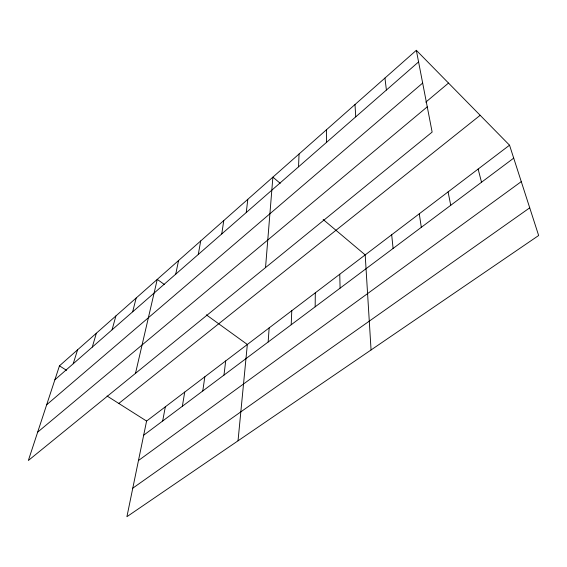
<?xml version="1.0" encoding="UTF-8"?>
<svg xmlns="http://www.w3.org/2000/svg" width="567" height="567" viewBox="0 0 567 567"><rect width="100%" height="100%" fill="white"/><g stroke="black" fill="none" stroke-linecap="round" stroke-linejoin="round"><path stroke-width="0.85" d="M315.167 306.811L315.309 292.82M291.204 324.749L291.785 310.695M298.54 166.826L299.057 153.997M268.163 342.007L269.148 327.903M265.533 267.589L272.883 177.138L280.226 183.325M238.034 440.807L247.34 344.481L206.31 314.82M246.255 212.526L247.814 199.3M223.972 375.099L225.694 360.931M202.78 390.968L204.836 376.786M221.761 233.937L223.774 220.556M182.361 406.256L184.722 392.073M198.273 254.463L200.711 240.954M162.672 421.005L165.323 406.822M509.535 145.195L146.584 421.061L126.916 516.693L538.65 235.511L509.535 145.195L416.334 50.307L59.464 365.835L28.35 460.489L432.139 132.09L416.334 50.307M175.735 274.159L178.555 260.536M135.499 373.341L157.265 279.368L164.338 284.478M132.657 311.807L136.172 298.015M112.075 329.803L115.888 315.947M92.272 347.103L96.369 333.205M73.221 363.752L77.573 349.825M54.879 379.791L418.581 61.916M46.671 404.76L422.663 83.066M425.782 102.152L448.518 83.066M37.67 432.146L427.256 106.837M118.801 403.449L480.171 115.299M143.671 435.229L513.709 158.136M138.468 460.524L521.279 181.617M132.777 488.173L529.727 207.834M59.464 365.835L66.601 370.364M107.064 396.007L146.584 421.061M323.147 219.486L365.191 254.902L371.066 349.959M478.13 169.065L481.525 182.241M448.072 191.908L450.751 205.282M419.282 213.794L421.302 227.332M384.943 78.055L386.403 90.033M391.684 234.773L393.094 248.459M354.999 104.534L355.743 116.837M339.753 274.237L340.094 288.142M326.401 129.822L326.486 142.402"/></g></svg>
